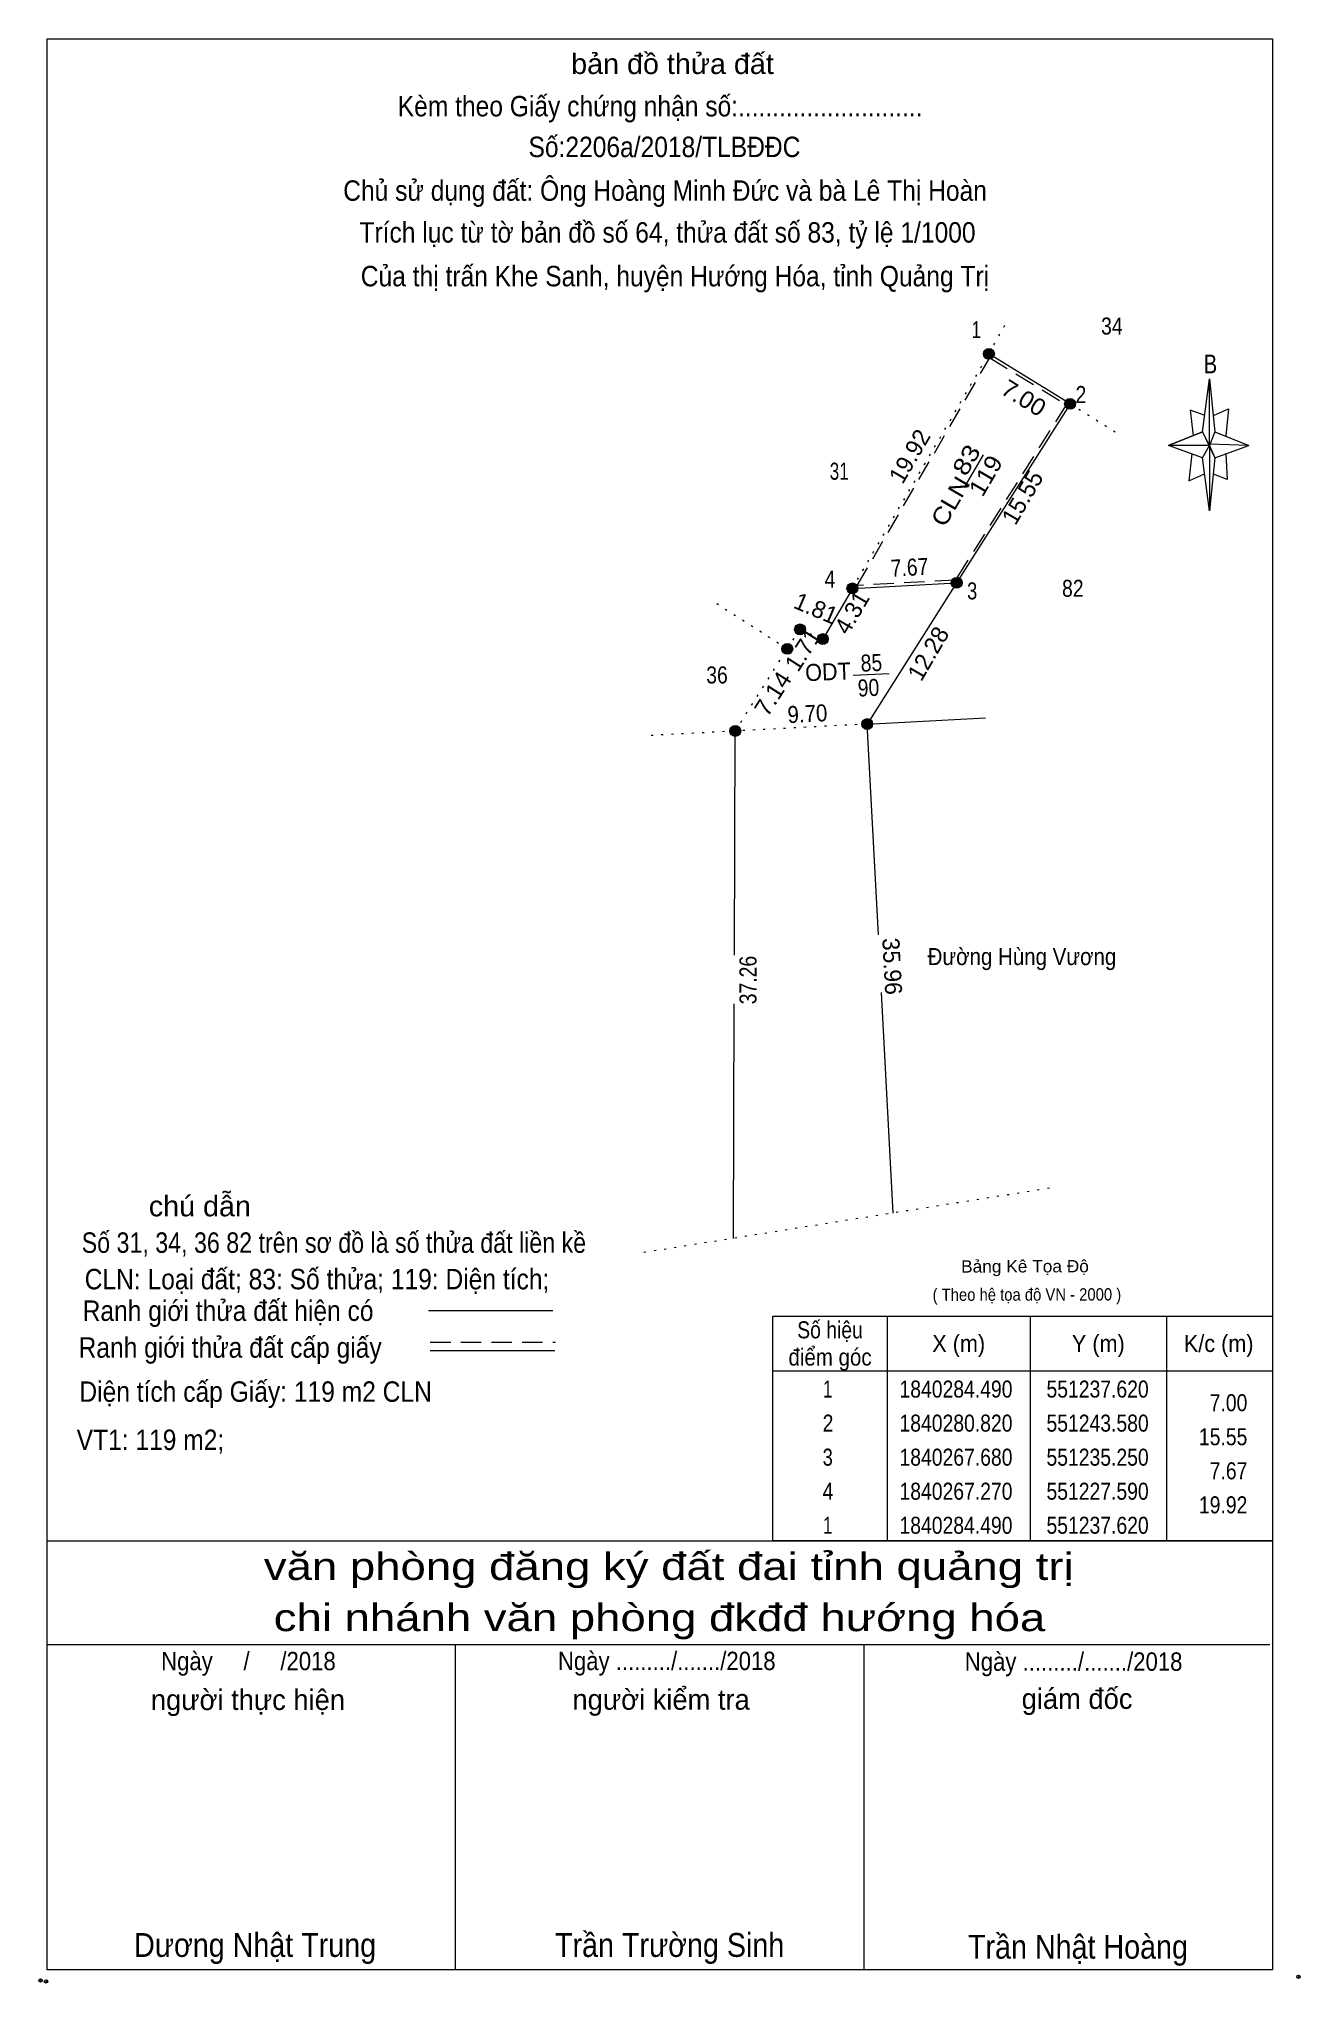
# Model space of a CAD drawing. Header units: metres. Extents: x 551168 to 551260, y 1840165 to 1840308.
import ezdxf
from ezdxf.enums import TextEntityAlignment as Align

# ---------------------------------------------------------------- set-up
doc = ezdxf.new("R2010")
doc.units = ezdxf.units.M
doc.header["$LTSCALE"] = 0.5
doc.header["$PDMODE"] = 32
doc.header["$PDSIZE"] = 0.25
doc.linetypes.add('DOTTED', pattern=[1.5, 0.3, -1.2])
doc.linetypes.add('MEDIUM_DASHED', pattern=[4.5, 3, -1.5])
for name, color, linetype, lineweight in [('1', 7, 'MEDIUM_DASHED', 13), ('10', 7, 'DOTTED', 13), ('28', 7, 'Continuous', 13), ('5', 7, 'Continuous', 13), ('6', 7, 'Continuous', 13), ('63', 7, 'Continuous', 13)]:
    doc.layers.add(name, color=color, linetype=linetype, lineweight=lineweight)
doc.layers.add('55', color=7, linetype='Continuous')

msp = doc.modelspace()

# ---------------------------------------------------------------- hatches: boundary and pattern name
at = {"layer": '28'}
for points in [[(551238.02, 1840284.49, 1), (551237.22, 1840284.49, 1)], [(551243.98, 1840280.82, 1), (551243.18, 1840280.82, 1)], [(551235.65, 1840267.68, 1), (551234.85, 1840267.68, 1)], [(551227.99, 1840267.27, 1), (551227.19, 1840267.27, 1)], [(551224.15, 1840264.26, 1), (551223.35, 1840264.26, 1)], [(551225.82, 1840263.55, 1), (551225.02, 1840263.55, 1)], [(551223.21, 1840262.83, 1), (551222.41, 1840262.83, 1)], [(551219.39, 1840256.8, 1), (551218.59, 1840256.8, 1)], [(551229.08, 1840257.31, 1), (551228.28, 1840257.31, 1)]]:
    msp.add_hatch(color=256, dxfattribs=at).paths.add_polyline_path(points)

# ---------------------------------------------------------------- linework, layer by layer
at = {"layer": '1'}
msp.add_lwpolyline([(551237.69, 1840284.21), (551243.3, 1840280.76), (551235.14, 1840267.87), (551227.95, 1840267.49)], close=True, dxfattribs=at)
at = {"layer": '10'}
for p, q in [((551237.62, 1840284.49), (551239.05, 1840287.08)), ((551227.59, 1840267.27), (551237.62, 1840284.49)), ((551243.58, 1840280.82), (551247.21, 1840278.58)), ((551228.68, 1840257.31), (551212.51, 1840256.45)), ((551242.06, 1840223.22), (551211.72, 1840218.41))]:
    msp.add_line(p, q, dxfattribs=at)
at = {"layer": '10', "linetype": 'Continuous'}
for p, q in [((551218.94, 1840240.33), (551218.99, 1840256.8)), ((551218.86, 1840219.54), (551218.92, 1840236.77))]:
    msp.add_line(p, q, dxfattribs=at)
at = {"layer": '10'}
for points in [[(551218.99, 1840256.8), (551222.81, 1840262.83), (551217.63, 1840266.13)], [(551222.81, 1840262.83), (551223.75, 1840264.26), (551225.42, 1840263.55)]]:
    msp.add_lwpolyline(points, dxfattribs=at)
at = {"layer": '28'}
for p, q in [((551243.58, 1840280.82), (551237.62, 1840284.49)), ((551243.58, 1840280.82), (551235.25, 1840267.68)), ((551237.19, 1840277.08), (551235.86, 1840274.78)), ((551227.59, 1840267.27), (551225.42, 1840263.55)), ((551227.59, 1840267.27), (551235.25, 1840267.68)), ((551235.25, 1840267.68), (551228.68, 1840257.31)), ((551230.3, 1840260.99), (551227.65, 1840260.87)), ((551228.68, 1840257.31), (551237.37, 1840257.77)), ((551229.51, 1840241.83), (551228.68, 1840257.31)), ((551230.59, 1840221.4), (551229.72, 1840237.6))]:
    msp.add_line(p, q, dxfattribs=at)
for centre in [(551237.62, 1840284.49), (551243.58, 1840280.82), (551235.25, 1840267.68), (551227.59, 1840267.27), (551223.75, 1840264.26), (551225.42, 1840263.55), (551222.81, 1840262.83), (551218.99, 1840256.8), (551228.68, 1840257.31)]:
    msp.add_circle(centre, 0.4, dxfattribs=at)
at = {"layer": '5'}
for p, q in [((551253.31, 1840278.76), (551253.81, 1840282.66)), ((551254.21, 1840278.76), (551256.71, 1840277.76)), ((551253.31, 1840276.86), (551250.81, 1840277.76)), ((551254.21, 1840276.86), (551253.81, 1840272.96)), ((551255.01, 1840277.16), (551255.11, 1840275.26)), ((551255.11, 1840275.26), (551254.11, 1840275.66)), ((551168.45, 1840197.32), (551258.45, 1840197.32)), ((551168.45, 1840189.72), (551258.25, 1840189.72)), ((551168.45, 1840189.72), (551258.25, 1840189.72)), ((551168.45, 1840189.72), (551258.25, 1840189.72)), ((551198.45, 1840165.82), (551198.45, 1840189.72)), ((551228.45, 1840165.82), (551228.45, 1840189.72))]:
    msp.add_line(p, q, dxfattribs=at)
for points in [[(551168.45, 1840307.62), (551258.45, 1840307.62), (551258.45, 1840165.82), (551168.45, 1840165.82)], [(551253.81, 1840282.66), (551254.21, 1840278.76), (551253.81, 1840277.76)], [(551253.81, 1840277.76), (551250.81, 1840277.76), (551253.31, 1840278.76), (551254.21, 1840276.86), (551256.71, 1840277.76), (551253.81, 1840277.86)], [(551253.81, 1840277.76), (551253.81, 1840272.96), (551253.31, 1840276.86)]]:
    msp.add_lwpolyline(points, close=True, dxfattribs=at)
for points in [[(551253.51, 1840279.96), (551252.41, 1840280.36), (551252.61, 1840278.46)], [(551254.11, 1840279.96), (551255.21, 1840280.46), (551255.01, 1840278.46)], [(551253.81, 1840277.76), (551253.31, 1840278.76), (551250.81, 1840277.76)], [(551252.51, 1840277.16), (551252.31, 1840275.16), (551253.41, 1840275.66)], [(551253.81, 1840277.76), (551254.21, 1840276.86), (551256.71, 1840277.76)], [(551258.45, 1840165.82), (551168.45, 1840165.82), (551168.45, 1840189.72)]]:
    msp.add_lwpolyline(points, dxfattribs=at)
for p in [(551167.97, 1840165.05), (551168.37, 1840164.98)]:
    msp.add_point(p, dxfattribs=at)
at = {"layer": '6'}
for p, q in [((551196.45, 1840214.24), (551205.59, 1840214.24)), ((551196.59, 1840211.3), (551205.73, 1840211.3))]:
    msp.add_line(p, q, dxfattribs=at)
at = {"layer": '6', "linetype": 'MEDIUM_DASHED'}
msp.add_line((551196.59, 1840211.92), (551205.79, 1840211.92), dxfattribs=at)
at = {"layer": '6'}
msp.add_point((551260.35, 1840165.32), dxfattribs=at)
at = {"layer": '63'}
for p, q in [((551230.15, 1840213.82), (551230.15, 1840197.32)), ((551240.65, 1840213.82), (551240.65, 1840197.32)), ((551250.65, 1840213.82), (551250.65, 1840197.32)), ((551221.75, 1840209.82), (551258.45, 1840209.82))]:
    msp.add_line(p, q, dxfattribs=at)
msp.add_lwpolyline([(551221.75, 1840213.82), (551258.45, 1840213.82), (551258.45, 1840197.32), (551221.75, 1840197.32)], close=True, dxfattribs=at)

# ---------------------------------------------------------------- texts
at = {"layer": '10'}
for s, width, p in [(' 34', 0.85, (551246.45, 1840285.91)), ('31', 0.75, (551226.625, 1840275.25)), ('82', 0.85, (551243.78, 1840266.65)), ('36', 0.85, (551217.65, 1840260.29)), ('Đường Hùng Vương', 0.9, (551240.045, 1840239.61))]:
    msp.add_text(s, height=1.25, dxfattribs=dict(at, width=width)).set_placement(p, align=Align.CENTER)
for s, rotation, width, p in [('7.00', 328.354, 1.05, (551239.8521, 1840280.7219)), ('83', 59.774, 1.2, (551236.5054, 1840276.3904)), ('119', 59.774, 1.1, (551237.9238, 1840275.2354)), ('CLN', 59.774, 1.15, (551235.3378, 1840273.3454)), ('85', 2.435, 0.85, (551229.0135, 1840261.1837)), ('7.14', 57.459, 1.05, (551222.2791, 1840259.1988)), ('ODT', 2.435, 0.95, (551225.8235, 1840260.5212)), ('90', 2.435, 0.85, (551228.7985, 1840259.3548)), ('37.26', 90, 0.85, (551220.55, 1840238.51))]:
    msp.add_text(s, height=1.25, rotation=rotation, dxfattribs=dict(at, width=width)).set_placement(p, align=Align.CENTER)
for s, rotation, p in [('19.92', 59.774, (551232.3355, 1840276.6604)), ('15.55', 59.774, (551240.6239, 1840273.6404)), ('1.81', 336.967, (551224.6755, 1840265.2327)), ('4.31', 59.774, (551228.0967, 1840265.1804)), ('1.71', 57.459, (551224.4808, 1840262.4289)), ('12.28', 59.774, (551233.7039, 1840262.1704))]:
    msp.add_text(s, height=1.25, rotation=rotation, dxfattribs=at).set_placement(p, align=Align.CENTER)
at = {"layer": '28'}
for s, rotation, width, p in [('7.67', 3.064, 0.85, (551231.8216, 1840268.1956)), ('9.70', 3.048, 0.9, (551224.3218, 1840257.4462))]:
    msp.add_text(s, height=1.25, rotation=rotation, dxfattribs=dict(at, width=width)).set_placement(p, align=Align.CENTER)
msp.add_text('35.96', height=1.25, rotation=273.045, dxfattribs=at).set_placement((551229.8981, 1840239.4882), align=Align.CENTER)
at = {"layer": '5'}
for s, height, width, p in [('bản đồ thửa đất', 1.5, 1.05, (551214.38, 1840305.04)), ('Kèm theo Giấy chứng nhận số:...........................', 1.5, 0.9, (551213.47, 1840301.93)), ('Số:2206a/2018/TLBĐĐC', 1.5, 0.9, (551213.79, 1840298.94)), ('Chủ sử dụng đất: Ông Hoàng Minh Đức và bà Lê Thị Hoàn', 1.5, 0.9, (551213.835, 1840295.73)), ('Trích lục từ tờ bản đồ số 64, thửa đất số 83, tỷ lệ 1/1000 ', 1.5, 0.9, (551214.265, 1840292.66)), ('Của thị trấn Khe Sanh, huyện Hướng Hóa, tỉnh Quảng Trị', 1.5, 0.9, (551214.56, 1840289.45)), ('B', 1.378, 0.8, (551253.89, 1840283.06)), ('văn phòng đăng ký đất đai tỉnh quảng trị', 2, 1.25, (551214.105, 1840194.46)), ('chi nhánh văn phòng đkđđ hướng hóa', 2, 1.25, (551213.425, 1840190.7)), ('Ngày     /     /2018', 1.35, 0.9, (551183.235, 1840187.83)), ('Ngày ........./......./2018', 1.35, 0.9, (551213.96, 1840187.84)), ('Ngày ........./......./2018', 1.35, 0.9, (551243.84, 1840187.79)), ('Dương Nhật Trung', 1.75, 0.9, (551183.725, 1840166.78)), ('Trần Trường Sinh', 1.75, 0.9, (551214.17, 1840166.78)), ('Trần Nhật Hoàng', 1.75, 0.9, (551244.16, 1840166.65))]:
    msp.add_text(s, height=height, dxfattribs=dict(at, width=width)).set_placement(p, align=Align.CENTER)
for s, p in [('người kiểm tra', (551213.545, 1840184.93)), ('giám đốc', (551244.095, 1840184.99)), ('người thực hiện', (551183.2, 1840184.91))]:
    msp.add_text(s, height=1.5, dxfattribs=at).set_placement(p, align=Align.CENTER)
at = {"layer": '55'}
for s, width, p in [('Bảng Kê Tọa Độ', 1.05, (551240.269, 1840217.0406)), ('( Theo hệ tọa độ VN - 2000 )', 0.9, (551240.409, 1840214.9651))]:
    msp.add_text(s, height=0.904, rotation=0.127, dxfattribs=dict(at, width=width)).set_placement(p, align=Align.CENTER)
at = {"layer": '6'}
for s, width, p in [('chú dẫn', 1.05, (551175.92, 1840221.16)), ('Số 31, 34, 36 82 trên sơ đồ là số thửa đất liền kề', 0.85, (551170.99, 1840218.48)), ('CLN: Loại đất; 83: Số thửa; 119: Diện tích;', 0.9, (551171.21, 1840215.8)), ('Ranh giới thửa đất hiện có ', 0.9, (551171.06, 1840213.48)), ('Ranh giới thửa đất cấp giấy', 0.9, (551170.76, 1840210.78)), ('Diện tích cấp Giấy: 119 m2 CLN', 0.9, (551170.82, 1840207.54)), ('VT1: 119 m2;', 0.9, (551170.62, 1840204))]:
    msp.add_text(s, height=1.5, dxfattribs=dict(at, width=width)).set_placement(p)
at = {"layer": '63'}
for s, width, p in [(' 1', 0.75, (551237.04, 1840285.65)), (' 2', 0.85, (551244.77, 1840280.88)), (' 4', 0.85, (551226.34, 1840267.33)), (' 3', 0.8, (551236.76, 1840266.46)), ('7.00', 0.85, (551256.6, 1840206.85)), ('15.55', 0.85, (551256.6, 1840204.35)), ('7.67', 0.85, (551256.6, 1840201.85)), ('19.92', 0.85, (551256.6, 1840199.35))]:
    msp.add_text(s, height=1.25, dxfattribs=dict(at, width=width)).set_placement(p, align=Align.RIGHT)
for s, width, p in [('Số hiệu', 0.85, (551225.95, 1840212.2)), ('X (m)', 0.95, (551235.4, 1840211.2)), ('Y (m)', 0.95, (551245.655, 1840211.2)), ('K/c (m)', 0.95, (551254.495, 1840211.2)), ('điểm góc', 0.9, (551225.95, 1840210.2)), (' 1', 0.75, (551225.6, 1840207.85)), ('1840284.490', 0.85, (551235.2, 1840207.85)), ('551237.620', 0.85, (551245.6, 1840207.85)), (' 2', 0.85, (551225.605, 1840205.35)), ('1840280.820', 0.85, (551235.2, 1840205.35)), ('551243.580', 0.85, (551245.6, 1840205.35)), (' 3', 0.8, (551225.595, 1840202.85)), ('1840267.680', 0.85, (551235.2, 1840202.85)), ('551235.250', 0.85, (551245.6, 1840202.85)), (' 4', 0.85, (551225.6, 1840200.35)), ('1840267.270', 0.85, (551235.2, 1840200.35)), ('551227.590', 0.85, (551245.6, 1840200.35)), (' 1', 0.75, (551225.6, 1840197.85)), ('1840284.490', 0.85, (551235.2, 1840197.85)), ('551237.620', 0.85, (551245.6, 1840197.85))]:
    msp.add_text(s, height=1.25, dxfattribs=dict(at, width=width)).set_placement(p, align=Align.CENTER)

doc.saveas('drawing.dxf')
